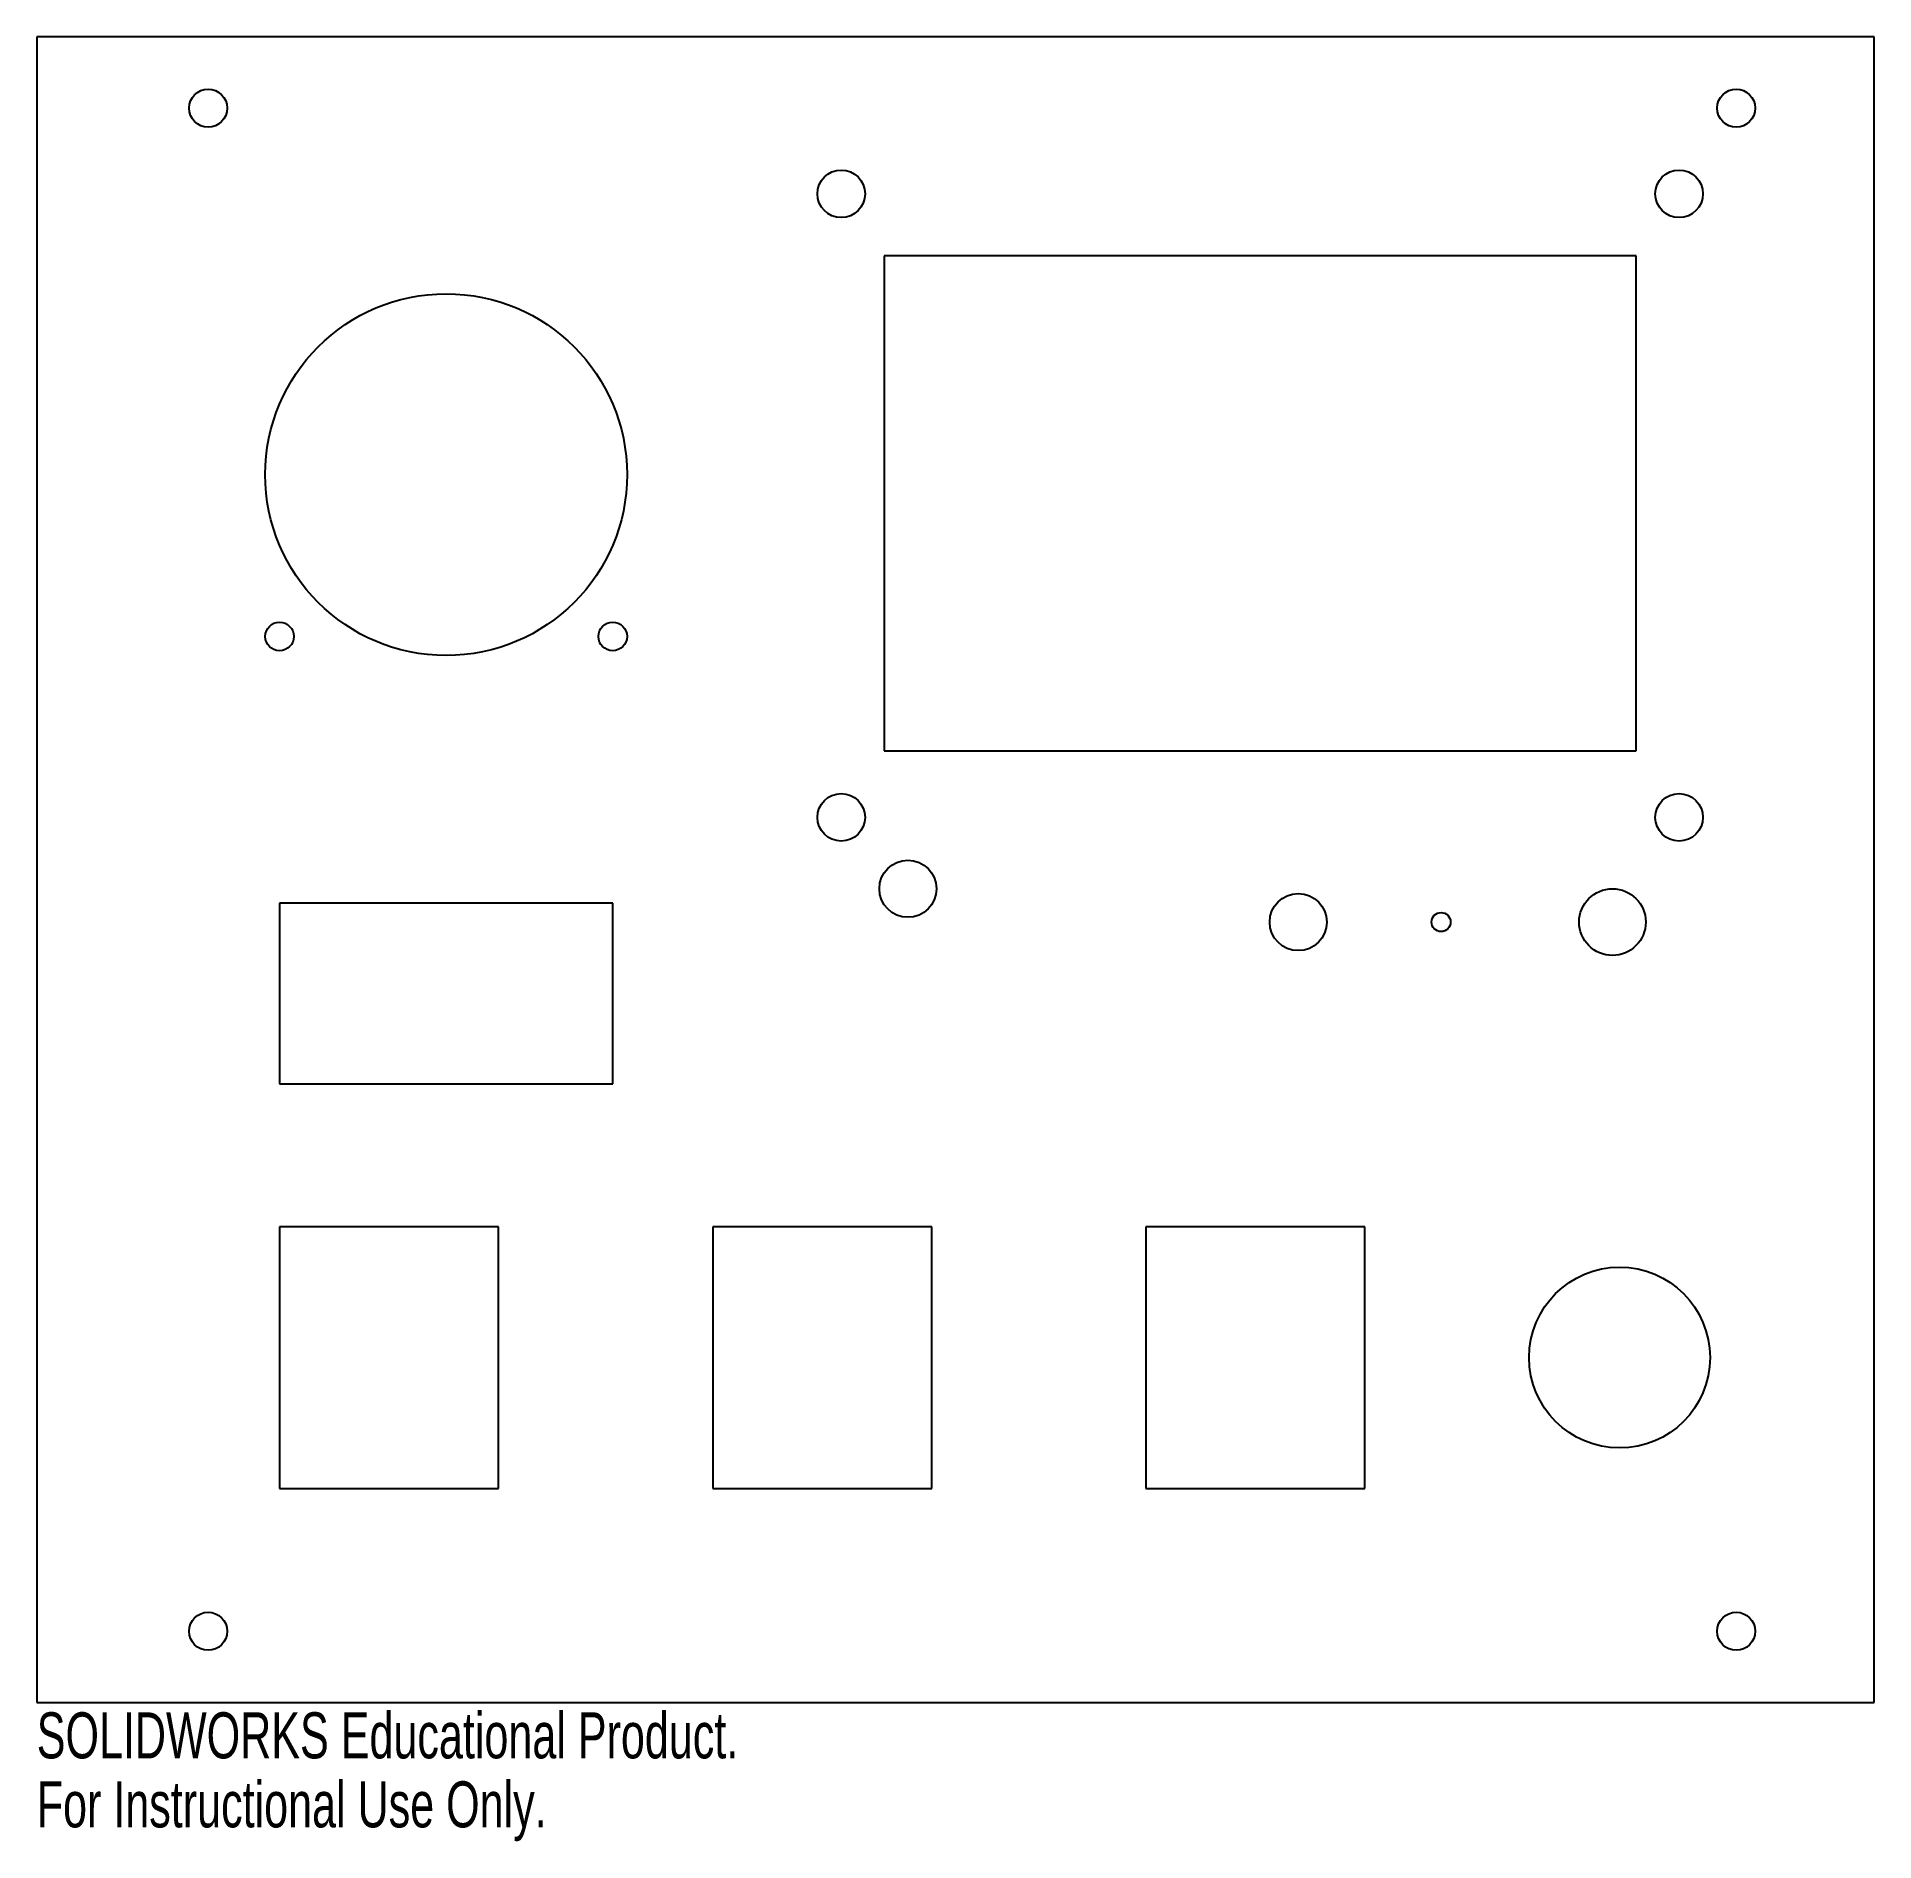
# Model space of a CAD drawing. Header units: millimetres. Extents: x 0 to 193, y -15 to 175.
import ezdxf

# ---------------------------------------------------------------- set-up
doc = ezdxf.new("R2010")
doc.units = ezdxf.units.MM
doc.styles.add('SLDTEXTSTYLE0', font='TXT', dxfattribs={"width": 0.7})

msp = doc.modelspace()

# ---------------------------------------------------------------- linework, layer by layer
at = {"color": 7, "linetype": 'Continuous', "lineweight": 25}
for p, q in [((0, 175), (0, 0)), ((193, 175), (0, 175)), ((193, 0), (193, 175)), ((89, 152), (89, 100)), ((168, 152), (89, 152)), ((168, 100), (168, 152)), ((89, 100), (168, 100)), ((25.5, 84), (25.5, 65)), ((60.5, 84), (25.5, 84)), ((60.5, 65), (60.5, 84)), ((25.5, 65), (60.5, 65)), ((25.5, 50), (25.5, 22.5)), ((48.5, 50), (25.5, 50)), ((48.5, 22.5), (48.5, 50)), ((71, 50), (71, 22.5)), ((94, 50), (71, 50)), ((94, 22.5), (94, 50)), ((116.5, 50), (116.5, 22.5)), ((139.5, 50), (116.5, 50)), ((139.5, 22.5), (139.5, 50)), ((25.5, 22.5), (48.5, 22.5)), ((71, 22.5), (94, 22.5)), ((116.5, 22.5), (139.5, 22.5)), ((0, 0), (193, 0))]:
    msp.add_line(p, q, dxfattribs=at)
for centre, radius in [((18, 167.5), 2), ((178.5, 167.5), 2), ((84.5, 158.5), 2.5), ((172.5, 158.5), 2.5), ((43, 129), 19), ((25.5, 112), 1.5), ((60.5, 112), 1.5), ((84.5, 93), 2.5), ((172.5, 93), 2.5), ((91.5, 85.5), 3), ((132.5, 82), 3), ((165.5, 82), 3.5), ((147.5, 82), 1), ((166.25, 36.25), 9.5), ((18, 7.5), 2), ((178.5, 7.5), 2)]:
    msp.add_circle(centre, radius, dxfattribs=at)

# ---------------------------------------------------------------- texts
at = {"color": 7, "linetype": 'Continuous', "char_height": 4.8336, "attachment_point": 1, "style": 'SLDTEXTSTYLE0'}
for s, insert in [('SOLIDWORKS Educational Product.', (0, -1.02)), ('For Instructional Use Only.', (0, -8.27))]:
    msp.add_mtext(s, dxfattribs=dict(at, insert=insert))

doc.saveas('drawing.dxf')
